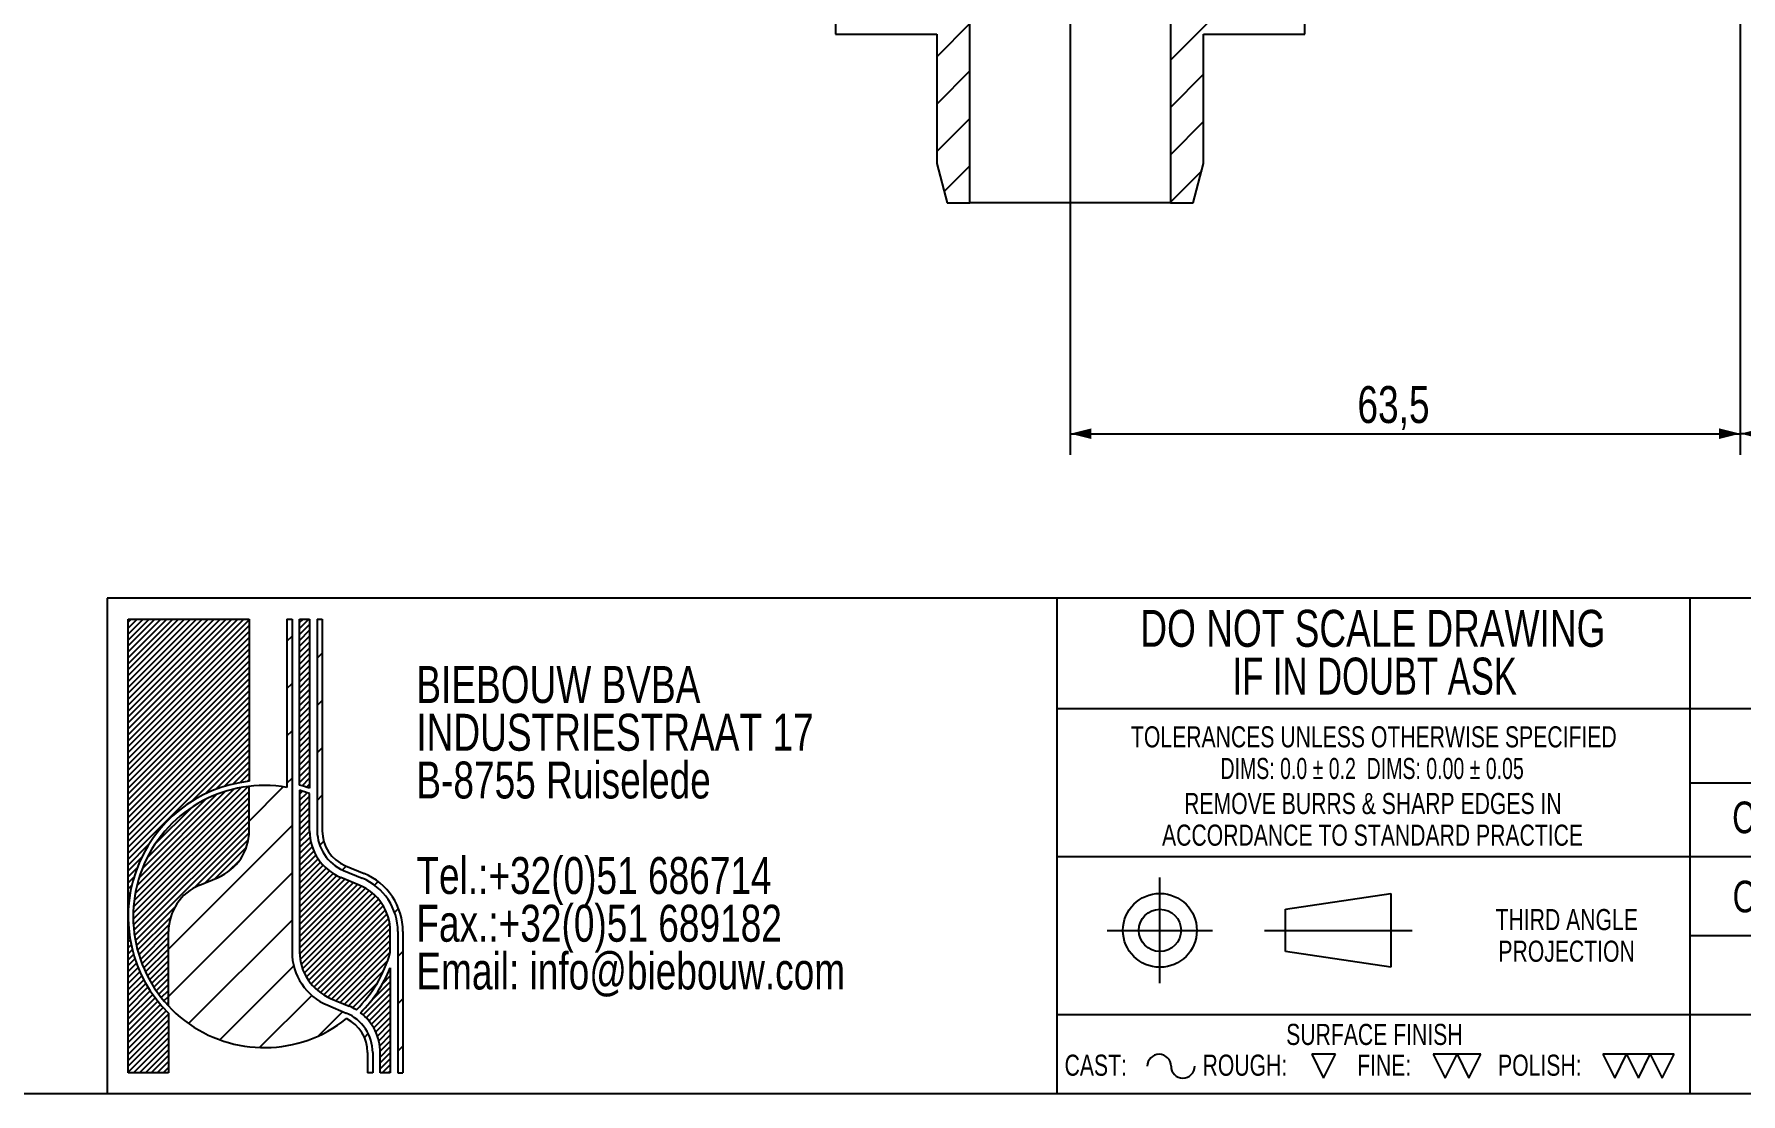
# Model space of a CAD drawing. Header units: millimetres. Extents: x 8 to 832, y 8 to 585.
# Drawn here: x 422.1 to 583.8, y 8 to 108.5 of the extents above; entities that cross this region are included whole.
import ezdxf

# ---------------------------------------------------------------- set-up
doc = ezdxf.new("R2010")
doc.units = ezdxf.units.MM
for name, color, linetype in [('DIMENSIONS', 2, 'Continuous'), ('HATCH', 3, 'Continuous'), ('TEXT', 2, 'Continuous')]:
    doc.layers.add(name, color=color, linetype=linetype)
doc.layers.add('OUTLINE', color=7, linetype='Continuous', lineweight=25)
doc.styles.add('SLDTEXTSTYLE0', font='TXT', dxfattribs={"width": 0.75})
doc.styles.add('SLDTEXTSTYLE3', font='TXT', dxfattribs={"width": 0.7})
doc.styles.add('SLDTEXTSTYLE4', font='TXT', dxfattribs={"width": 0.6911764705882353})
doc.dimstyles.new('SLDDIMSTYLE0', dxfattribs={"dimtxt": 3.5, "dimasz": 2, "dimexe": 0, "dimexo": 0.0625, "dimgap": 0.875, "dimtad": 1, "dimrnd": 1e-09, "dimzin": 12, "dimdsep": 46, "dimtxsty": 'SLDTEXTSTYLE0', "dimsah": 1, "dimcen": 0.09, "dimadec": 0, "dimazin": 3, "dimtfac": 1, "dimtofl": 0, "dimtmove": 0, "dimatfit": 3, "dimfxl": 0, "dimfrac": 2, "dimtolj": 1, "dimtzin": 12, "dimarcsym": 0})
pattern_1 = [(45, (0, 0), (-0.280633003783411, 0.2806330037834111), [])]
pattern_2 = [(45.0000000000001, (0, 0), (-2.245064030267292, 2.245064030267284), [])]

# ---------------------------------------------------------------- blocks, each defined once
blk = doc.blocks.new('SW_NOTE_0')
at = {"layer": 'TEXT', "color": 0, "char_height": 3.5, "attachment_point": 2}
for s, insert, style in [('DO NOT SCALE DRAWING', (28.71093749999998, 4.497652582159624), 'SLDTEXTSTYLE0'), ('IF IN DOUBT ASK', (28.89079850912091, -0.02804194829763434), 'SLDTEXTSTYLE3')]:
    blk.add_mtext(s, dxfattribs=dict(at, insert=insert, style=style))
blk = doc.blocks.new('SW_NOTE_1')
at = {"layer": 'TEXT', "color": 0, "char_height": 2, "attachment_point": 2}
for s, insert, style in [('TOLERANCES UNLESS OTHERWISE SPECIFIED', (27.09375000000003, 2.570087189805503), 'SLDTEXTSTYLE0'), ('DIMS: 0.0 ± 0.2  DIMS: 0.00 ± 0.05', (26.93194648623465, -0.4299128362715288), 'SLDTEXTSTYLE4')]:
    blk.add_mtext(s, dxfattribs=dict(at, insert=insert, style=style))
blk = doc.blocks.new('SW_NOTE_2')
at = {"layer": 'TEXT', "color": 0, "char_height": 2, "attachment_point": 2, "style": 'SLDTEXTSTYLE0'}
for s, insert in [('REMOVE BURRS & SHARP EDGES IN', (21.78124999999998, 2.570087189805503)), ('ACCORDANCE TO STANDARD PRACTICE', (21.74722586572175, -0.4299128362715288))]:
    blk.add_mtext(s, dxfattribs=dict(at, insert=insert))
blk = doc.blocks.new('SW_NOTE_3')
at = {"layer": 'TEXT', "color": 0, "char_height": 2, "attachment_point": 2, "style": 'SLDTEXTSTYLE0'}
for s, insert in [('THIRD ANGLE', (8.343749999999982, 2.5700871898055)), ('PROJECTION', (8.329166397452404, -0.4299128362715322))]:
    blk.add_mtext(s, dxfattribs=dict(at, insert=insert))
blk = doc.blocks.new('SW_NOTE_4')
at = {"layer": 'TEXT', "color": 0, "char_height": 3.5, "attachment_point": 1, "style": 'SLDTEXTSTYLE0'}
for s, insert in [('BIEBOUW BVBA', (0, 4.497652582159624)), ('INDUSTRIESTRAAT 17', (0, -0.02804194829763434)), ('B-8755 Ruiselede', (0, -4.553736478754892)), ('Tel.:+32(0)51 686714', (0, -13.60512553966941)), ('Fax.:+32(0)51 689182', (0, -18.13082007012667)), ('Email: info@biebouw.com', (0, -22.65651460058393))]:
    blk.add_mtext(s, dxfattribs=dict(at, insert=insert))
blk = doc.blocks.new('SW_HATCH_0')
at = {"layer": 'HATCH', "color": 0}
for p, q in [((285.6543064117432, -91.51645004749298), (278.5000056028366, -98.67076575756073)), ((259.5000043511391, -95.22011876106262), (256.350003182888, -98.37011992931366)), ((259.5000043511391, -99.71024096012115), (256.350003182888, -102.8602421283722)), ((281.6500067710876, -100.0108867883682), (278.5000056028366, -103.1608879566193)), ((259.5000043511391, -104.2003780603409), (256.350003182888, -107.3503792285919)), ((281.6500067710876, -104.5010089874268), (278.5000056028366, -107.6510101556778)), ((259.5000043511391, -108.6905002593994), (257.0592314004898, -111.1312806606293)), ((281.4645245671272, -109.1766208410263), (278.5000056028366, -112.1411472558975))]:
    blk.add_line(p, q, dxfattribs=at)
blk = doc.blocks.new('_D_13')
at = {"layer": 'DIMENSIONS'}
for p, q in [((583.7723471130626, 175.4134060626636), (583.7723471130626, 68.58210908600107)), ((520.2723471130626, 130.6376728382862), (520.2723471130626, 68.58210908600107)), ((520.2723471130626, 70.58210908600107), (583.7723471130626, 70.58210908600107))]:
    blk.add_line(p, q, dxfattribs=at)
for points in [[(520.2723471130626, 70.58210908600107), (522.2723471130626, 70.08210908600107), (522.2723471130626, 71.08210908600107)], [(583.7723471130626, 70.58210908600107), (581.7723471130626, 71.08210908600107), (581.7723471130626, 70.08210908600107)]]:
    blk.add_solid(points, dxfattribs=at)
at = {"layer": 'DIMENSIONS', "insert": (547.4970542824643, 75.09384600057997), "char_height": 3.5, "attachment_point": 1, "style": 'SLDTEXTSTYLE0'}
blk.add_mtext('63,5', dxfattribs=at)
blk = doc.blocks.new('_D_14')
at = {"layer": 'DIMENSIONS'}
for p, q in [((583.7723471130626, 159.2386298019735), (583.7723471130626, 68.58210908600107)), ((647.2723471130626, 133.5251561852353), (647.2723471130626, 68.58210908600107)), ((647.2723471130626, 70.58210908600107), (583.7723471130626, 70.58210908600107))]:
    blk.add_line(p, q, dxfattribs=at)
for points in [[(583.7723471130626, 70.58210908600107), (585.7723471130626, 70.08210908600107), (585.7723471130626, 71.08210908600107)], [(647.2723471130626, 70.58210908600107), (645.2723471130626, 71.08210908600107), (645.2723471130626, 70.08210908600107)]]:
    blk.add_solid(points, dxfattribs=at)
at = {"layer": 'DIMENSIONS', "insert": (610.9970542824643, 75.09384600057997), "char_height": 3.5, "attachment_point": 1, "style": 'SLDTEXTSTYLE0'}
blk.add_mtext('63,5', dxfattribs=at)

msp = doc.modelspace()

# ---------------------------------------------------------------- hatches: boundary and pattern name
at = {"layer": 'HATCH'}
h = msp.add_hatch(dxfattribs=at)
h.set_pattern_fill('ANSI31', color=256, scale=0.125, style=0)
h.set_pattern_definition(pattern_1)
edge = h.paths.add_edge_path(flags=0)
edge.add_arc((443.9000000000003, 24.81111111111201), 12.89999999999979, 96.37937020844248, 180, ccw=False)
edge.add_line((442.4666666666669, 37.63123418211034), (442.4666666666669, 53.00000000000038))
edge.add_line((442.4666666666669, 53.00000000000038), (431.0000000000001, 53.00000000000038))
edge.add_line((431.0000000000001, 53.00000000000038), (431.0000000000001, 24.81111111111201))
h = msp.add_hatch(dxfattribs=at)
h.set_pattern_fill('LINE', color=256, angle=45.0000000000001, style=0)
h.set_pattern_definition(pattern_2)
edge = h.paths.add_edge_path(flags=0)
edge.add_line((446.0500000000001, 53.00000000000038), (446.0500000000001, 37.04586100386642))
edge.add_arc((443.9000000000003, 24.81111111111201), 12.42222222222082, 80.03323369975537, 96.62580956482363)
edge.add_line((442.4666666666669, 37.15036394480542), (442.4666666666669, 32.93333333333326))
edge.add_arc((437.6888888888889, 32.93333333333326), 4.777777777777992, 292.6198649480404, 360, ccw=False)
edge.add_line((439.5264957264958, 28.52307692307663), (437.7623931623936, 27.78803418803433))
edge.add_arc((439.6000000000005, 23.37777777777772), 4.77777777777777, 112.6198649480405, 180)
edge.add_line((434.8222222222229, 23.37777777777772), (434.8222222222229, 16.3313967553349))
edge.add_arc((443.9000000000003, 24.81111111111201), 12.42222222222082, 223.0490798002419, 308.804006026696)
edge.add_arc((450.1111111111117, 11.91111111111098), 3.583333333333258, -7.958078640513122e-13, 63.95466943930171, ccw=False)
edge.add_line((453.6944444444449, 11.91111111111098), (453.6944444444449, 10.00000000000023))
edge.add_line((453.6944444444449, 10.00000000000023), (454.1722222222223, 10.00000000000023))
edge.add_line((454.1722222222223, 10.00000000000023), (454.1722222222223, 11.91111111111098))
edge.add_arc((450.1111111111117, 11.91111111111098), 4.061111111110831, 0, 67.38013505196861)
edge.add_line((451.6730769230768, 15.65982905982911), (449.9089743589742, 16.39487179487186))
edge.add_arc((452.0222222222224, 21.46666666666652), 5.494444444444417, 179.9999999999946, 247.38013505195602, ccw=False)
edge.add_line((446.5277777777779, 21.46666666666697), (446.5277777777779, 53.00000000000038))
edge.add_line((446.5277777777779, 53.00000000000038), (446.0500000000001, 53.00000000000038))
h = msp.add_hatch(dxfattribs=at)
h.set_pattern_fill('ANSI31', color=256, scale=0.125, style=0)
h.set_pattern_definition(pattern_1)
edge = h.paths.add_edge_path(flags=0)
edge.add_arc((443.9000000000003, 24.81111111111201), 12.89999999999925, 70.52877936550652, 74.97388624088018, ccw=False)
edge.add_line((448.2000000000004, 36.97334774751981), (448.2000000000004, 53.00000000000038))
edge.add_line((448.2000000000004, 53.00000000000038), (447.2444444444444, 53.00000000000038))
edge.add_line((447.2444444444444, 53.00000000000038), (447.2444444444444, 37.27003126327632))
h = msp.add_hatch(dxfattribs=at)
h.set_pattern_fill('LINE', color=256, angle=45.0000000000001, style=0)
h.set_pattern_definition(pattern_2)
edge = h.paths.add_edge_path(flags=0)
edge.add_line((457.0388888888886, 10.00000000000023), (457.0388888888886, 23.37777777777772))
edge.add_arc((451.0666666666663, 23.37777777777772), 5.972222222222335, 0, 67.38013505196159)
edge.add_line((453.3636752136748, 28.8905982905985), (451.5995726495726, 29.62564102564124))
edge.add_arc((452.9777777777775, 32.93333333333326), 3.583333333332913, 180, 247.3801350519602, ccw=False)
edge.add_line((449.3944444444447, 32.93333333333326), (449.3944444444447, 53.00000000000038))
edge.add_line((449.3944444444447, 53.00000000000038), (448.9166666666665, 53.00000000000038))
edge.add_line((448.9166666666665, 53.00000000000038), (448.9166666666665, 32.93333333333326))
edge.add_arc((452.9777777777775, 32.93333333333326), 4.061111111111019, 180, 247.3801350519551)
edge.add_line((451.4158119658114, 29.18461538461558), (453.1799145299141, 28.44957264957283))
edge.add_arc((451.0666666666663, 23.37777777777772), 5.494444444444536, -7.958078640513122e-13, 67.38013505196079, ccw=False)
edge.add_line((456.5611111111108, 23.37777777777772), (456.5611111111108, 10.00000000000023))
edge.add_line((456.5611111111108, 10.00000000000023), (457.0388888888886, 10.00000000000023))
h = msp.add_hatch(dxfattribs=at)
h.set_pattern_fill('ANSI31', color=256, scale=0.125, style=0)
h.set_pattern_definition(pattern_1)
edge = h.paths.add_edge_path(flags=0)
edge.add_line((442.4666666666669, 32.93333333333326), (442.4666666666669, 37.15036394480542))
edge.add_arc((443.9000000000003, 24.81111111111201), 12.42222222222082, 96.62580956482363, 223.0490798002419)
edge.add_line((434.8222222222229, 16.3313967553349), (434.8222222222229, 23.37777777777772))
edge.add_arc((439.6000000000005, 23.37777777777772), 4.77777777777777, 112.61986494803969, 180, ccw=False)
edge.add_line((437.7623931623936, 27.78803418803433), (439.5264957264958, 28.52307692307663))
edge.add_arc((437.6888888888889, 32.93333333333326), 4.777777777777992, 292.6198649480412, 360.0000000000008)
h = msp.add_hatch(dxfattribs=at)
h.set_pattern_fill('ANSI31', color=256, scale=0.125, style=0)
h.set_pattern_definition(pattern_1)
edge = h.paths.add_edge_path(flags=0)
edge.add_line((448.2000000000004, 32.93333333333326), (448.2000000000004, 36.46536376575504))
edge.add_arc((443.9000000000003, 24.81111111111201), 12.42222222222142, 69.74775325781039, 74.38150172435162)
edge.add_line((447.2444444444444, 36.77465140219116), (447.2444444444444, 21.46666666666697))
edge.add_arc((452.0222222222224, 21.46666666666652), 4.777777777777787, 179.9999999999947, 247.3801350519589)
edge.add_line((450.1846153846155, 17.05641025641035), (451.9487179487185, 16.3213675213676))
edge.add_arc((450.1111111111117, 11.91111111111098), 4.777777777778035, 58.20753195096893, 67.38013505195943, ccw=False)
edge.add_arc((443.9000000000003, 24.81111111111201), 12.42222222222245, 314.6385798455303, 344.0576313943708)
edge.add_line((455.8444444444448, 21.39909530636341), (455.8444444444448, 23.37777777777772))
edge.add_arc((451.0666666666663, 23.37777777777772), 4.777777777778299, 0, 67.38013505195454)
edge.add_line((452.9042735042737, 27.78803418803434), (451.1401709401711, 28.52307692307664))
edge.add_arc((452.9777777777775, 32.93333333333326), 4.777777777777462, 180, 247.3801350519646, ccw=False)
h = msp.add_hatch(dxfattribs=at)
h.set_pattern_fill('ANSI31', color=256, scale=0.125, style=0)
h.set_pattern_definition(pattern_1)
edge = h.paths.add_edge_path(flags=0)
edge.add_arc((443.9000000000003, 24.81111111111201), 12.89999999999979, 180, 225.2750868450694, ccw=False)
edge.add_line((431.0000000000001, 24.81111111111201), (431.0000000000001, 10.00000000000023))
edge.add_line((431.0000000000001, 10.00000000000023), (434.8222222222229, 10.00000000000023))
edge.add_line((434.8222222222229, 10.00000000000023), (434.8222222222229, 15.64574419989162))
h = msp.add_hatch(dxfattribs=at)
h.set_pattern_fill('ANSI31', color=256, scale=0.125, style=0)
h.set_pattern_definition(pattern_1)
edge = h.paths.add_edge_path(flags=0)
edge.add_arc((443.9000000000003, 24.81111111111201), 12.90000000000028, 315.0375474160753, 337.8083934337228, ccw=False)
edge.add_arc((450.1111111111117, 11.91111111111098), 4.777777777777471, -7.958078640513122e-13, 52.37874481333148, ccw=False)
edge.add_line((454.8888888888887, 11.91111111111098), (454.8888888888887, 10.00000000000023))
edge.add_line((454.8888888888887, 10.00000000000023), (455.8444444444448, 10.00000000000023))
edge.add_line((455.8444444444448, 10.00000000000023), (455.8444444444448, 19.93871468701114))

# ---------------------------------------------------------------- linework, layer by layer
at = {"layer": 'OUTLINE'}
for p, q in [((498.0473436321514, 115.4569328439302), (498.0473436321514, 108.4569335591859)), ((542.4973435606257, 108.4569335591859), (542.4973435606257, 115.4569328439302)), ((510.77234669583, 92.45693093658153), (510.77234669583, 113.1569386136598)), ((529.7723479475276, 113.1569386136598), (529.7723479475276, 92.45693093658153)), ((498.0473436321514, 108.4569335591859), (507.622345527579, 108.4569335591859)), ((507.622345527579, 108.4569335591859), (507.622345527579, 96.18898636222545)), ((532.9223491157786, 96.18898636222545), (532.9223491157786, 108.4569335591859)), ((532.9223491157786, 108.4569335591859), (542.4973435606257, 108.4569335591859)), ((507.622345527579, 96.18898636222545), (508.6223475541369, 92.45693093658153)), ((531.9223470892207, 92.45693093658153), (532.9223491157786, 96.18898636222545)), ((508.6223475541369, 92.45693093658153), (510.77234669583, 92.45693093658153)), ((529.7723479475276, 92.45693093658153), (510.77234669583, 92.45693093658153)), ((529.7723479475276, 92.45693093658153), (531.9223470892207, 92.45693093658153)), ((832.0000000000003, 55.00000000000016), (429.0000000000003, 55.00000000000016)), ((429.0000000000003, 55.00000000000016), (429.0000000000003, 8.000000000000007)), ((519.0000000000006, 55.00000000000016), (519.0000000000006, 8.000000000000451)), ((579.0000000000002, 55.00000000000016), (579.0000000000002, 8.000000000000451)), ((431.0000000000001, 53.00000000000038), (442.4666666666669, 53.00000000000038)), ((431.0000000000001, 10.00000000000023), (431.0000000000001, 53.00000000000038)), ((442.4666666666669, 53.00000000000038), (442.4666666666669, 37.63123418211034)), ((446.0500000000001, 53.00000000000038), (446.5277777777779, 53.00000000000038)), ((446.0500000000001, 53.00000000000038), (446.0500000000001, 37.04586100386642)), ((446.5277777777779, 53.00000000000038), (446.5277777777779, 21.46666666666697)), ((447.2444444444444, 53.00000000000038), (448.2000000000004, 53.00000000000038)), ((447.2444444444444, 37.27003126327632), (447.2444444444444, 53.00000000000038)), ((448.2000000000004, 53.00000000000038), (448.2000000000004, 36.97334774751981)), ((448.9166666666665, 53.00000000000038), (449.3944444444447, 53.00000000000038)), ((448.9166666666665, 53.00000000000038), (448.9166666666665, 32.93333333333326)), ((449.3944444444447, 53.00000000000038), (449.3944444444447, 32.93333333333326)), ((579.0000000000002, 44.50000000000021), (519.0000000000006, 44.50000000000021)), ((732.0000000000002, 44.50000000000021), (579.0000000000002, 44.50000000000021)), ((579.0000000000002, 37.49999999999964), (732.0000000000002, 37.49999999999964)), ((442.4666666666669, 32.93333333333326), (442.4666666666669, 37.15036394480542)), ((447.2444444444444, 36.77465140219116), (447.2444444444444, 21.46666666666697)), ((448.2000000000004, 32.93333333333326), (448.2000000000004, 36.46536376575504)), ((451.4158119658114, 29.18461538461559), (453.1799145299141, 28.44957264957282)), ((451.5995726495726, 29.62564102564125), (453.3636752136748, 28.89059829059848)), ((519.0000000000006, 30.49999999999997), (832.0000000000003, 30.49999999999997)), ((437.7623931623936, 27.78803418803433), (439.5264957264958, 28.52307692307665)), ((452.9042735042737, 27.78803418803433), (451.1401709401711, 28.52307692307665)), ((528.7756903829637, 18.50000000000041), (528.7756903829637, 28.50000000000019)), ((540.6745526674719, 25.50000000000008), (550.6745526674721, 27.00000000000014)), ((550.6745526674721, 27.00000000000014), (550.6745526674721, 20.00000000000002)), ((540.6745526674719, 21.50000000000007), (540.6745526674719, 25.50000000000008)), ((434.8222222222229, 16.3313967553349), (434.8222222222229, 23.37777777777772)), ((455.8444444444448, 21.39909530636341), (455.8444444444448, 23.37777777777772)), ((456.5611111111108, 23.37777777777772), (456.5611111111108, 10.00000000000023)), ((457.0388888888886, 23.37777777777772), (457.0388888888886, 10.00000000000023)), ((523.7756903829634, 23.5000000000003), (533.7756903829636, 23.5000000000003)), ((538.6745526674716, 23.5000000000003), (552.6745526674719, 23.5000000000003)), ((579.0000000000002, 23.00000000000058), (732.0000000000002, 23.00000000000058)), ((550.6745526674721, 20.00000000000002), (540.6745526674719, 21.50000000000007)), ((455.8444444444448, 19.93871468701114), (455.8444444444448, 10.00000000000023)), ((449.9089743589742, 16.39487179487187), (451.6730769230768, 15.6598290598291)), ((450.1846153846155, 17.05641025641036), (451.9487179487185, 16.32136752136759)), ((434.8222222222229, 15.64574419989162), (434.8222222222229, 10.00000000000023)), ((732.0000000000002, 15.50000000000029), (519.0000000000006, 15.50000000000029)), ((453.6944444444449, 11.91111111111098), (453.6944444444449, 10.00000000000023)), ((454.1722222222223, 11.91111111111098), (454.1722222222223, 10.00000000000023)), ((454.8888888888887, 10.00000000000023), (454.8888888888887, 11.91111111111098)), ((545.4186458063632, 11.75000000000015), (543.1686458063635, 11.75000000000015)), ((543.1686458063635, 11.75000000000015), (544.2936458063641, 9.500000000000064)), ((544.2936458063641, 9.500000000000064), (545.4186458063632, 11.75000000000015)), ((556.9316093288408, 11.75000000000015), (554.6816093288411, 11.75000000000015)), ((554.6816093288411, 11.75000000000015), (555.8066093288417, 9.500000000000064)), ((555.8066093288417, 9.500000000000064), (556.9316093288408, 11.75000000000015)), ((559.1816093288413, 11.75000000000015), (556.9316093288408, 11.75000000000015)), ((556.9316093288408, 11.75000000000015), (558.0566093288413, 9.500000000000064)), ((558.0566093288413, 9.500000000000064), (559.1816093288413, 11.75000000000015)), ((573, 11.75000000000015), (570.7500000000003, 11.75000000000015)), ((570.7500000000003, 11.75000000000015), (571.8750000000003, 9.500000000000064)), ((571.8750000000003, 9.500000000000064), (573, 11.75000000000015)), ((575.25, 11.75000000000015), (573, 11.75000000000015)), ((573, 11.75000000000015), (574.125, 9.500000000000064)), ((574.125, 9.500000000000064), (575.25, 11.75000000000015)), ((577.5000000000001, 11.75000000000015), (575.25, 11.75000000000015)), ((575.25, 11.75000000000015), (576.3750000000001, 9.500000000000064)), ((576.3750000000001, 9.500000000000064), (577.5000000000001, 11.75000000000015)), ((434.8222222222229, 10.00000000000023), (431.0000000000001, 10.00000000000023)), ((454.1722222222223, 10.00000000000023), (453.6944444444449, 10.00000000000023)), ((455.8444444444448, 10.00000000000023), (454.8888888888887, 10.00000000000023)), ((456.5611111111108, 10.00000000000023), (457.0388888888886, 10.00000000000023)), ((832.0000000000003, 8.000000000000007), (8.000000000000007, 8.000000000000007))]:
    msp.add_line(p, q, dxfattribs=at)
for radius in [3.500000000000227, 1.999999999999773]:
    msp.add_circle((528.7756903829637, 23.5000000000003), radius, dxfattribs=at)
for centre, radius, start, end in [((443.9000000000003, 24.81111111111201), 12.90000000000005, 96.3793702084433, 225.2750868450702), ((443.9000000000003, 24.81111111111201), 12.4222222222215, 80.03323369975537, 308.804006026696), ((443.9000000000003, 24.81111111111201), 12.8999999999993, 70.52877936550735, 74.97388624088094), ((443.9000000000003, 24.81111111111201), 12.42222222222159, 69.74775325781039, 74.38150172435162), ((437.6888888888889, 32.93333333333326), 4.777777777777999, 292.6198649480413, 0), ((452.9777777777775, 32.93333333333326), 4.777777777777819, 180, 247.3801350519653), ((452.9777777777775, 32.93333333333326), 4.061111111111074, 180, 247.3801350519551), ((452.9777777777775, 32.93333333333326), 3.583333333332998, 180, 247.3801350519609), ((439.6000000000005, 23.37777777777772), 4.777777777777994, 112.6198649480405, 180), ((451.0666666666663, 23.37777777777772), 4.777777777778454, 0, 67.38013505195447), ((451.0666666666663, 23.37777777777772), 5.494444444444611, 0, 67.38013505196159), ((451.0666666666663, 23.37777777777772), 5.972222222222405, 0, 67.38013505196152), ((452.0222222222224, 21.46666666666652), 5.494444444444468, 179.9999999999954, 247.3801350519568), ((452.0222222222224, 21.46666666666652), 4.777777777777942, 179.9999999999947, 247.3801350519589), ((443.9000000000003, 24.81111111111201), 12.42222222222247, 314.6385798455305, 344.0576313943708), ((443.9000000000003, 24.81111111111201), 12.90000000000048, 315.0375474160778, 337.8083934337236), ((450.1111111111117, 11.91111111111098), 4.777777777778061, 58.20753195097, 67.38013505196012), ((450.1111111111117, 11.91111111111098), 4.061111111111028, 0, 67.38013505196854), ((450.1111111111117, 11.91111111111098), 3.583333333333258, 0, 63.95466943930241), ((450.1111111111117, 11.91111111111098), 4.777777777777834, 0, 52.37874481333233), ((528.7083627971971, 10.62500000000011), 1.125000000000114, 0, 180), ((530.9583627971967, 10.62500000000011), 1.125000000000114, 180, 0)]:
    msp.add_arc(centre, radius, start, end, dxfattribs=at)

# ---------------------------------------------------------------- block references
at = {"layer": 'HATCH'}
msp.add_blockref('SW_HATCH_0', (251.272342344691, 204.6733886611528), dxfattribs=at)
at = {"layer": 'TEXT'}
for name, p in [('SW_NOTE_0', (520.2468611209747, 49.38226448464814)), ('SW_NOTE_4', (458.3116075914338, 44.05647200903434)), ('SW_NOTE_1', (521.955886474168, 40.27512196689556)), ('SW_NOTE_2', (527.1794997065422, 33.95369339546703)), ('SW_NOTE_3', (558.98885543305, 22.95369339546702))]:
    msp.add_blockref(name, p, dxfattribs=at)

# ---------------------------------------------------------------- texts
at = {"layer": 'TEXT', "style": 'SLDTEXTSTYLE0'}
for s, insert, char_height, attachment_point in [('CUSTOMER', (591.6152642204516, 35.70857547238041), 3, 2), ('ORDER NO.', (591.5840147941464, 28.20788783192405), 3, 2), ('SURFACE FINISH', (549.1010282843467, 14.63616514665311), 2, 2), ('CAST:', (519.741447815699, 11.7193822287378), 2, 1), ('ROUGH:', (532.81775064953, 11.7193822287378), 2, 1), ('FINE:', (547.4722044600893, 11.71938222873778), 2, 1), ('POLISH:', (560.8244601770988, 11.7193822287378), 2, 1)]:
    msp.add_mtext(s, dxfattribs=dict(at, insert=insert, char_height=char_height, attachment_point=attachment_point))

# ---------------------------------------------------------------- dimensions: what is measured, and where the dimension line sits
at = {"layer": 'DIMENSIONS'}
for p1, picture, middle in [((520.2723471130626, 302.3921040318595), '_D_13', (552.0223471130626, 73.35834648293182)), ((647.2723471130626, 302.3921040318595), '_D_14', (615.5223471130627, 73.35834648293182))]:
    dim = msp.add_linear_dim(base=(583.7723471130626, 73.35834648293184), p1=p1, p2=(583.7723471130626, 302.3921040318595), dimstyle='SLDDIMSTYLE0', dxfattribs=at)
    dim.commit()
    dim.dimension.update_dxf_attribs({"geometry": picture, "text_midpoint": middle, "dimtype": 160})

doc.saveas('drawing.dxf')
